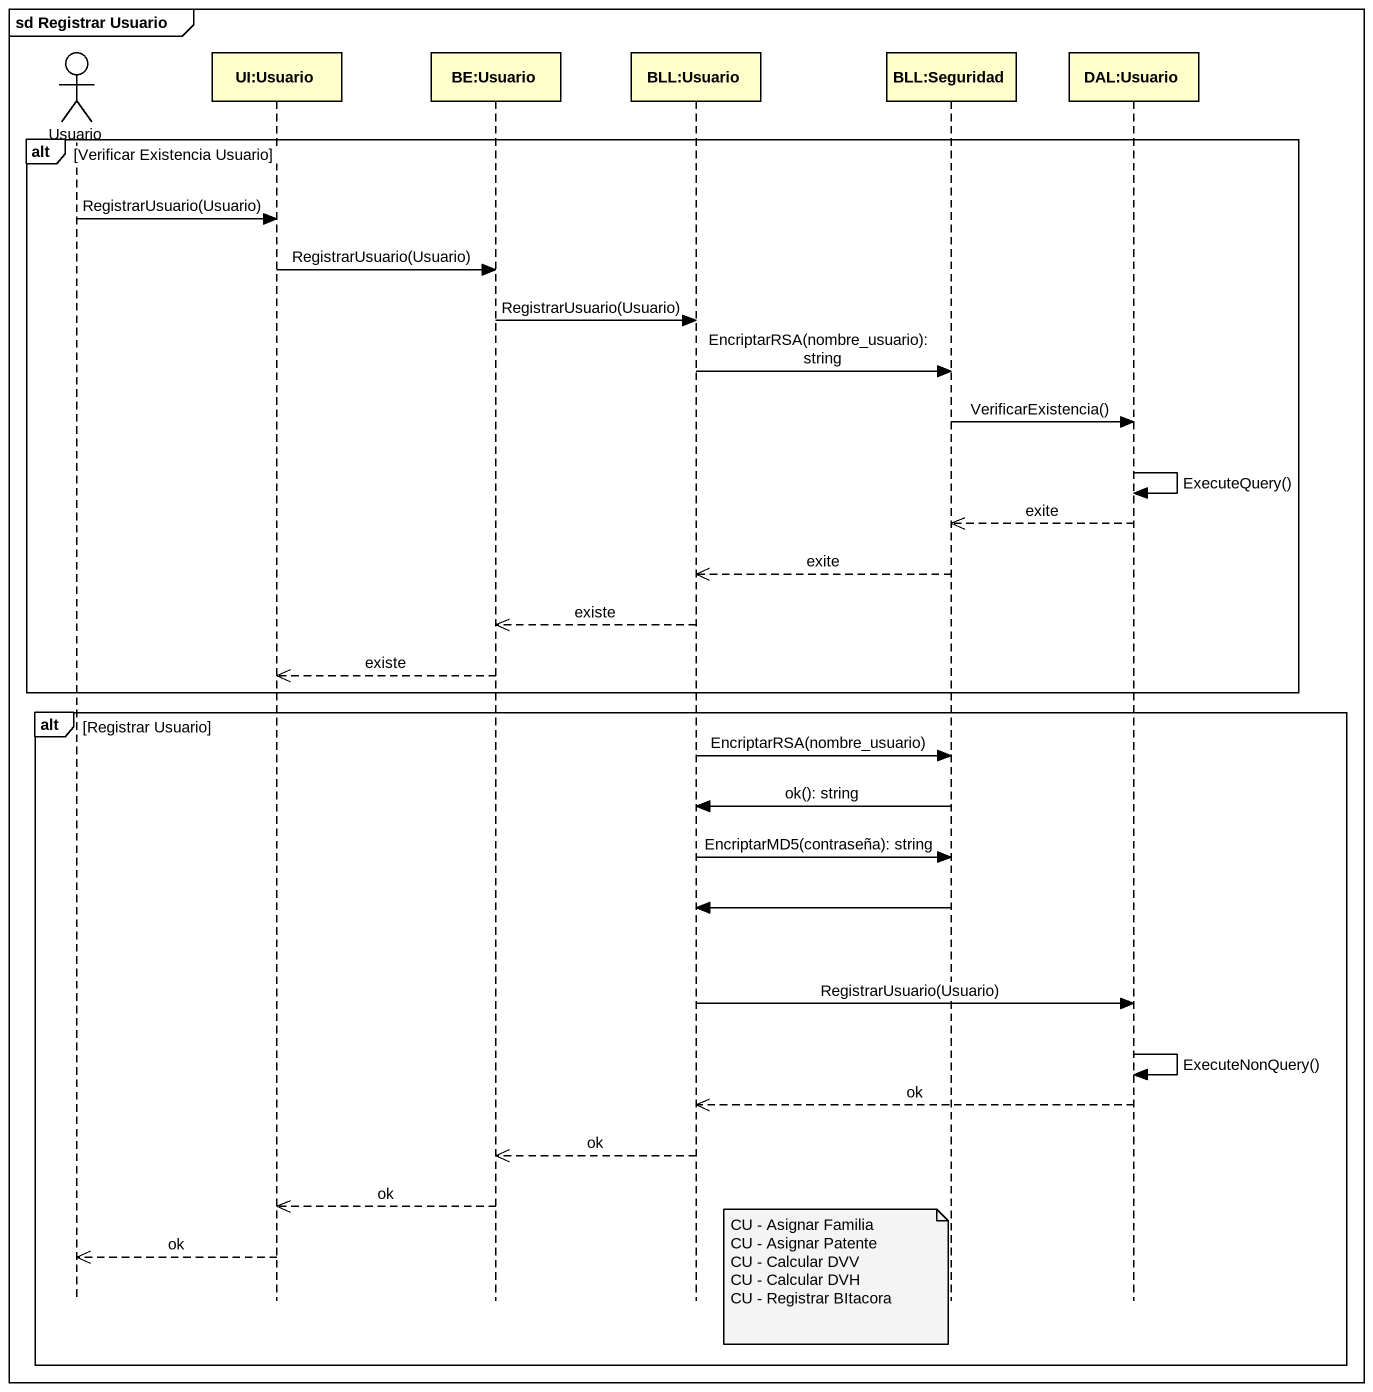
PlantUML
@startuml
mainframe sd Registrar Usuario
hide footbox
actor Usuario
participant "UI:Usuario" as UI_Usuario
participant "BE:Usuario" as BE_Usuario
participant "BLL:Usuario" as BLL_Usuario
participant "BLL:Seguridad" as BLL_Seguridad
participant "DAL:Usuario" as DAL_Usuario

alt Verificar Existencia Usuario
  Usuario -> UI_Usuario : RegistrarUsuario(Usuario)
  UI_Usuario -> BE_Usuario : RegistrarUsuario(Usuario)
  BE_Usuario -> BLL_Usuario : RegistrarUsuario(Usuario)
  BLL_Usuario -> BLL_Seguridad : EncriptarRSA(nombre_usuario): string
  BLL_Seguridad -> DAL_Usuario : VerificarExistencia()
  DAL_Usuario -> DAL_Usuario : ExecuteQuery()
  DAL_Usuario -->> BLL_Seguridad : exite
  BLL_Seguridad -->> BLL_Usuario : exite
  BLL_Usuario -->> BE_Usuario : existe
  BE_Usuario -->> UI_Usuario : existe
end
alt Registrar Usuario
  BLL_Usuario -> BLL_Seguridad : EncriptarRSA(nombre_usuario)
  BLL_Seguridad -> BLL_Usuario : ok(): string
  BLL_Usuario -> BLL_Seguridad : EncriptarMD5(contraseña): string
  BLL_Seguridad -> BLL_Usuario
  BLL_Usuario -> DAL_Usuario : RegistrarUsuario(Usuario)
  DAL_Usuario -> DAL_Usuario : ExecuteNonQuery()
  DAL_Usuario -->> BLL_Usuario : ok
  BLL_Usuario -->> BE_Usuario : ok
  BE_Usuario -->> UI_Usuario : ok
  UI_Usuario -->> Usuario : ok
  note left of BLL_Seguridad
    CU - Asignar Familia
    CU - Asignar Patente
    CU - Calcular DVV
    CU - Calcular DVH
    CU - Registrar BItacora
  end note
end
@enduml
